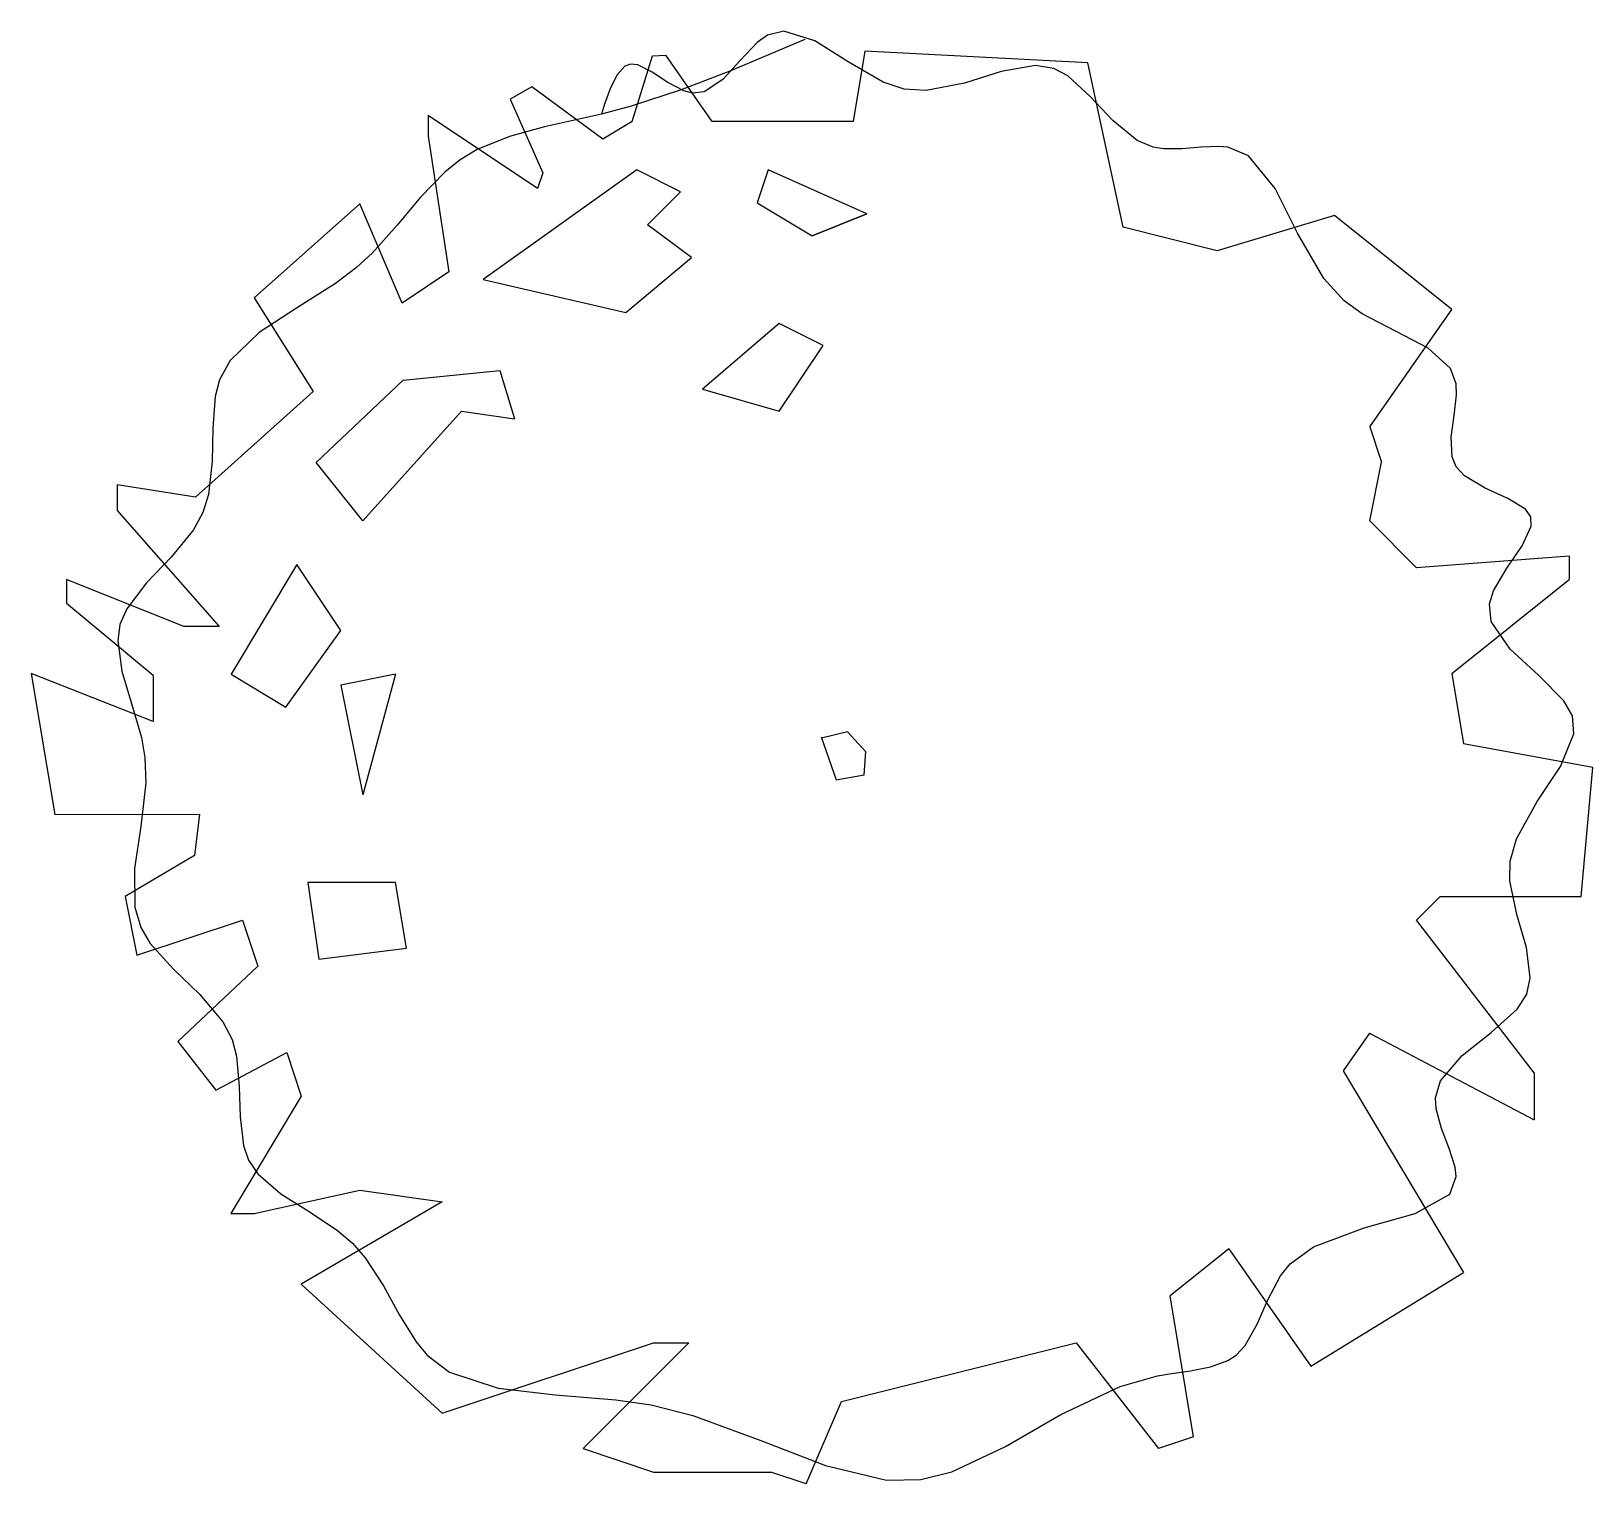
# Model space of a CAD drawing. Extents: x 634 to 1665, y 579 to 1538.
import ezdxf

# ---------------------------------------------------------------- set-up
doc = ezdxf.new("R2010")
doc.units = 0
doc.header["$MEASUREMENT"] = 0
doc.layers.add('0-0', color=7, linetype='CONTINUOUS')

msp = doc.modelspace()

# ---------------------------------------------------------------- linework, layer by layer
at = {"layer": '0-0', "color": 7, "linetype": 'Continuous'}
for p, q in [((1130.6192, 1537.7584), (1119.6392, 1535.1422)), ((1150.9791, 1531.3352), (1130.6192, 1537.7584)), ((1112.9179, 1530.3368), (1101.6366, 1518.4215)), ((1119.6392, 1535.1422), (1112.9179, 1530.3368)), ((1144.2965, 1532.4066), (1126.2098, 1524.5438)), ((1172.9149, 1517.5983), (1150.9791, 1531.3352)), ((1029.2266, 1515.9664), (1025.6578, 1514.6355)), ((1034.0567, 1515.4828), (1029.2266, 1515.9664)), ((1030.4071, 1478.2834), (1043.7828, 1521.5143)), ((1043.5379, 1510.8035), (1034.0567, 1515.4828)), ((1043.7828, 1521.5143), (1052.5496, 1522.001)), ((1083.2344, 1478.1607), (1052.5496, 1522.001)), ((1101.6366, 1518.4215), (1090.208, 1505.9841)), ((1126.2098, 1524.5438), (1094.8172, 1511.3292)), ((1196.1221, 1504.1735), (1172.9149, 1517.5983)), ((1184.0036, 1524.6699), (1176.2528, 1478.1607)), ((1331.2781, 1516.9191), (1184.0036, 1524.6699)), ((1354.5343, 1408.4025), (1331.2781, 1516.9191)), ((1020.4145, 1509.0419), (1016.033, 1500.3138)), ((1025.6578, 1514.6355), (1020.4145, 1509.0419)), ((1053.8912, 1504.0194), (1043.5379, 1510.8035)), ((1094.8172, 1511.3292), (1062.8118, 1499.0669)), ((1090.208, 1505.9841), (1078.0054, 1497.7604)), ((1274.104, 1511.2658), (1249.7166, 1503.5745)), ((1296.7475, 1515.2099), (1274.104, 1511.2658)), ((1308.6803, 1513.2239), (1296.7475, 1515.2099)), ((1317.9304, 1508.2434), (1308.6803, 1513.2239)), ((1332.8332, 1494.5978), (1317.9304, 1508.2434)), ((964.07771, 1501.0807), (949.93117, 1492.9903)), ((1010.9475, 1466.6099), (964.07771, 1501.0807)), ((1016.033, 1500.3138), (1012.1767, 1489.6664)), ((1062.8118, 1499.0669), (1029.801, 1488.3531)), ((1064.4159, 1498.3281), (1053.8912, 1504.0194)), ((1070.3247, 1496.7833), (1064.4159, 1498.3281)), ((1078.0054, 1497.7604), (1070.3247, 1496.7833)), ((1210.0445, 1499.5293), (1196.1221, 1504.1735)), ((1224.576, 1498.6083), (1210.0445, 1499.5293)), ((1249.7166, 1503.5745), (1224.576, 1498.6083)), ((949.93117, 1492.9903), (971.39419, 1444.327)), ((1012.1767, 1489.6664), (1010.0472, 1483.0888)), ((1029.801, 1488.3531), (1010.0472, 1483.0888)), ((1347.6522, 1478.7564), (1332.8332, 1494.5978)), ((895.67847, 1482.1888), (895.67847, 1468.4239)), ((967.95507, 1434.0018), (895.67847, 1482.1888)), ((972.42756, 1474.5848), (949.37806, 1468.2664)), ((996.25488, 1479.9085), (972.42756, 1474.5848)), ((1010.0472, 1483.0888), (996.25488, 1479.9085)), ((1030.4071, 1478.2834), (1010.9475, 1466.6099)), ((1176.2528, 1478.1607), (1083.2344, 1478.1607)), ((1363.8441, 1465.6219), (1347.6522, 1478.7564)), ((895.67847, 1468.4239), (909.44647, 1378.9365)), ((949.37806, 1468.2664), (928.07587, 1459.6013)), ((1374.4283, 1461.1704), (1363.8441, 1465.6219)), ((928.07587, 1459.6013), (916.89969, 1452.9537)), ((1381.181, 1460.046), (1374.4283, 1461.1704)), ((1393.4012, 1460.046), (1381.181, 1460.046)), ((1405.7475, 1461.1284), (1393.4012, 1460.046)), ((1417.4944, 1461.7028), (1405.7475, 1461.1284)), ((1423.7428, 1461.1704), (1417.4944, 1461.7028)), ((1437.3956, 1455.4754), (1423.7428, 1461.1704)), ((1454.9286, 1434.0651), (1437.3956, 1455.4754)), ((906.65488, 1444.807), (890.66296, 1428.1703)), ((916.89969, 1452.9537), (906.65488, 1444.807)), ((1033.3948, 1446.1976), (932.08996, 1373.8403)), ((971.39419, 1444.327), (967.95507, 1434.0018)), ((1062.3391, 1431.7254), (1033.3948, 1446.1976)), ((1120.224, 1446.1976), (1112.9913, 1424.4891)), ((1185.3486, 1417.2533), (1120.224, 1446.1976)), ((1469.6109, 1404.5218), (1454.9286, 1434.0651)), ((850.69635, 1423.9007), (780.93451, 1361.8899)), ((878.47079, 1358.286), (850.69635, 1423.9007)), ((890.66296, 1428.1703), (875.34296, 1409.8068)), ((1040.6273, 1410.017), (1062.3391, 1431.7254)), ((1112.9913, 1424.4891), (1149.1682, 1402.7812)), ((1149.1682, 1402.7812), (1185.3486, 1417.2533)), ((1185.3486, 1417.2533), (1149.1682, 1402.7812)), ((1494.058, 1416.1499), (1416.5454, 1392.897)), ((1571.5709, 1354.1391), (1494.058, 1416.1499)), ((875.34296, 1409.8068), (859.01117, 1391.5487)), ((1069.5749, 1388.3091), (1040.6273, 1410.017)), ((1416.5454, 1392.897), (1354.5343, 1408.4025)), ((1486.9763, 1374.4707), (1469.6109, 1404.5218)), ((848.40574, 1381.7208), (834.46963, 1371.2415)), ((859.01117, 1391.5487), (848.40574, 1381.7208)), ((1026.1551, 1352.1321), (1069.5749, 1388.3091)), ((834.46963, 1371.2415), (808.68794, 1355.0285)), ((909.44647, 1378.9365), (878.47079, 1358.286)), ((932.08996, 1373.8403), (1026.1551, 1352.1321)), ((1500.4571, 1359.8025), (1486.9763, 1374.4707)), ((780.93451, 1361.8899), (819.69264, 1299.8791)), ((808.68794, 1355.0285), (784.19179, 1338.9699)), ((1512.3304, 1351.3125), (1500.4571, 1359.8025)), ((1534.8442, 1339.5653), (1512.3304, 1351.3125)), ((1517.3109, 1276.6262), (1571.5709, 1354.1391)), ((1127.4634, 1344.896), (1076.8112, 1301.4796)), ((1156.4043, 1330.4239), (1127.4634, 1344.896)), ((784.19179, 1338.9699), (765.04739, 1320.533)), ((1127.4634, 1287.0041), (1156.4043, 1330.4239)), ((1555.8449, 1328.6413), (1534.8442, 1339.5653)), ((765.04739, 1320.533), (757.99682, 1307.749)), ((1570.6009, 1315.2266), (1555.8449, 1328.6413)), ((879.25169, 1307.3951), (943.03834, 1313.7732)), ((943.03834, 1313.7732), (952.60704, 1281.8799)), ((1574.4289, 1305.0101), (1570.6009, 1315.2266)), ((819.69264, 1299.8791), (742.17974, 1230.117)), ((757.99682, 1307.749), (755.08642, 1296.769)), ((821.84315, 1253.1738), (879.25169, 1307.3951)), ((1076.8112, 1301.4796), (1127.4634, 1287.0041)), ((1574.6985, 1297.8091), (1574.4289, 1305.0101)), ((755.08642, 1296.769), (753.44727, 1275.8383)), ((1572.9753, 1284.0654), (1574.6985, 1297.8091)), ((917.62119, 1287.0041), (852.49661, 1214.6468)), ((917.62119, 1287.0041), (952.60704, 1281.8799)), ((1570.9965, 1269.9015), (1572.9753, 1284.0654)), ((753.44727, 1275.8383), (753.13905, 1253.7028)), ((1517.3109, 1276.6262), (1525.0617, 1253.377)), ((1571.6723, 1256.7743), (1570.9965, 1269.9015)), ((753.13905, 1253.7028), (750.73974, 1231.9279)), ((852.49661, 1214.6468), (821.84315, 1253.1738)), ((1517.3109, 1214.6155), (1525.0617, 1253.377)), ((1574.4289, 1250.2107), (1571.6723, 1256.7743)), ((1579.9101, 1244.281), (1574.4289, 1250.2107)), ((690.38913, 1238.3128), (690.38913, 1221.3262)), ((742.17974, 1230.117), (690.38913, 1238.3128)), ((1593.5069, 1236.1973), (1579.9101, 1244.281)), ((750.73974, 1231.9279), (747.03778, 1220.0793)), ((1608.4414, 1229.4202), (1593.5069, 1236.1973)), ((1620.1816, 1222.2856), (1608.4414, 1229.4202)), ((690.38913, 1221.3262), (757.68187, 1144.8534)), ((747.03778, 1220.0793), (740.75439, 1208.6436)), ((1623.7434, 1217.3367), (1620.1816, 1222.2856)), ((1624.013, 1211.0009), (1623.7434, 1217.3367)), ((740.75439, 1208.6436), (725.94966, 1190.6307)), ((1548.318, 1183.6118), (1517.3109, 1214.6155)), ((1617.9084, 1198.0138), (1624.013, 1211.0009)), ((1607.8703, 1183.4083), (1617.9084, 1198.0138)), ((725.94966, 1190.6307), (709.83838, 1173.6928)), ((809.08021, 1185.7026), (765.66746, 1113.3419)), ((838.02447, 1142.2896), (809.08021, 1185.7026)), ((1649.0838, 1191.3625), (1548.318, 1183.6118)), ((1649.0838, 1191.3625), (1649.0838, 1175.8643)), ((656.9127, 1175.8643), (656.9127, 1160.3555)), ((734.4256, 1144.8534), (656.9127, 1175.8643)), ((1571.5709, 1113.8533), (1649.0838, 1175.8643)), ((1598.9775, 1168.3234), (1607.8703, 1183.4083)), ((709.83838, 1173.6928), (696.74594, 1156.5902)), ((1596.3473, 1159.8055), (1598.9775, 1168.3234)), ((656.9127, 1160.3555), (714.16377, 1112.6344)), ((696.74594, 1156.5902), (692.24207, 1146.1039)), ((1597.4961, 1148.2017), (1596.3473, 1159.8055)), ((692.24207, 1146.1039), (690.79177, 1135.3059)), ((757.68187, 1144.8534), (734.4256, 1144.8534)), ((1609.9611, 1129.8315), (1597.4961, 1148.2017)), ((690.79177, 1135.3059), (693.56571, 1115.3313)), ((801.84751, 1091.6374), (838.02447, 1142.2896)), ((1628.6783, 1112.7045), (1609.9611, 1129.8315)), ((633.65642, 1113.8533), (649.16191, 1020.8352)), ((714.16377, 1082.058), (633.65642, 1113.8533)), ((693.56571, 1115.3313), (699.94746, 1093.9837)), ((1571.5709, 1113.8533), (1579.3183, 1067.3407)), ((714.16377, 1112.6344), (714.16377, 1082.058)), ((765.66746, 1113.3419), (801.84751, 1091.6374)), ((874.2048, 1113.3419), (838.02447, 1106.1095)), ((838.02447, 1106.1095), (852.49661, 1033.7522)), ((874.2048, 1113.3419), (852.49661, 1033.7522)), ((1645.4833, 1095.8577), (1628.6783, 1112.7045)), ((699.94746, 1093.9837), (706.36031, 1071.6661)), ((1651.1396, 1085.8337), (1645.4833, 1095.8577)), ((1652.0886, 1073.999), (1651.1396, 1085.8337)), ((1172.6243, 1075.2947), (1155.4202, 1071.2318)), ((1184.6411, 1062.1851), (1172.6243, 1075.2947)), ((1643.2277, 1052.3783), (1652.0886, 1073.999)), ((706.36031, 1071.6661), (708.68229, 1058.4305)), ((1155.1468, 1072.0164), (1164.9783, 1043.6151)), ((1183.5447, 1046.8968), (1184.6411, 1062.1851)), ((1664.5854, 1051.8389), (1579.3183, 1067.3407)), ((708.68229, 1058.4305), (709.23232, 1041.6291)), ((1627.9357, 1029.2797), (1643.2277, 1052.3783)), ((1656.8346, 966.57188), (1664.5854, 1051.8389)), ((709.23232, 1041.6291), (706.02407, 1012.8216)), ((1164.9783, 1043.6151), (1183.5447, 1046.8968)), ((649.16191, 1020.8352), (744.73681, 1020.9159)), ((744.73681, 1020.9159), (741.33915, 993.74026)), ((1614.1781, 1004.7693), (1627.9357, 1029.2797)), ((706.02407, 1012.8216), (701.9122, 985.12086)), ((1610.0452, 989.9436), (1614.1781, 1004.7693)), ((741.33915, 993.74026), (695.66718, 966.57188)), ((1609.8597, 977.0826), (1610.0452, 989.9436)), ((701.9122, 985.12086), (701.98925, 959.55297)), ((816.31964, 975.86038), (823.55234, 925.21129)), ((874.2048, 975.86038), (816.31964, 975.86038)), ((881.44087, 932.44735), (874.2048, 975.86038)), ((1614.497, 954.72294), (1609.8597, 977.0826)), ((695.66718, 966.57188), (703.42189, 927.81711)), ((701.98925, 959.55297), (705.94366, 946.10691)), ((1563.8165, 966.57188), (1548.318, 951.06975)), ((1563.8165, 966.57188), (1656.8346, 966.57188)), ((703.42189, 927.81711), (773.18345, 951.06975)), ((773.18345, 951.06975), (783.30217, 920.7105)), ((1625.8309, 850.30085), (1548.318, 951.06975)), ((1620.7767, 932.99037), (1614.497, 954.72294)), ((705.94366, 946.10691), (712.24443, 935.60292)), ((712.24443, 935.60292), (727.62355, 918.72839)), ((823.55234, 925.21129), (881.44087, 932.44735)), ((1623.3405, 912.84063), (1620.7767, 932.99037)), ((727.62355, 918.72839), (745.02738, 902.03907)), ((730.39077, 870.82171), (783.30217, 920.7105)), ((1621.0045, 902.27023), (1623.3405, 912.84063)), ((745.02738, 902.03907), (760.16161, 883.92088)), ((1614.6931, 892.36193), (1621.0045, 902.27023)), ((1597.4891, 876.84243), (1614.6931, 892.36193)), ((760.16161, 883.92088), (766.21385, 872.13513)), ((1517.1778, 876.48518), (1499.9074, 851.6598)), ((1517.1778, 876.48518), (1625.8309, 819.30065)), ((1578.2676, 861.6628), (1597.4891, 876.84243)), ((730.39077, 870.82171), (755.63644, 838.84433)), ((766.21385, 872.13513), (769.17328, 861.29504)), ((755.63644, 838.84433), (802.32384, 863.64869)), ((769.17328, 861.29504), (771.02958, 841.31706)), ((802.32384, 863.64869), (811.93821, 834.799)), ((1563.995, 844.93509), (1578.2676, 861.6628)), ((1499.9074, 851.6598), (1579.3183, 718.52811)), ((1625.8309, 850.30085), (1625.8309, 819.30065)), ((771.02958, 841.31706), (771.50591, 821.11142)), ((1560.7307, 833.77628), (1563.995, 844.93509)), ((811.93821, 834.799), (765.4293, 757.28624)), ((1561.0986, 826.54722), (1560.7307, 833.77628)), ((1564.6607, 813.39201), (1561.0986, 826.54722)), ((771.50591, 821.11142), (773.78587, 802.31025)), ((1569.7006, 800.21229), (1564.6607, 813.39201)), ((773.78587, 802.31025), (777.17288, 792.68552)), ((1573.6514, 787.98523), (1569.7006, 800.21229)), ((777.17288, 792.68552), (783.29516, 783.55813)), ((783.29516, 783.55813), (798.53083, 770.3819)), ((1574.4289, 781.72284), (1573.6514, 787.98523)), ((1570.1666, 770.25582), (1574.4289, 781.72284)), ((780.93451, 757.28624), (850.69635, 772.78809)), ((798.53083, 770.3819), (817.07281, 758.63118)), ((904.95633, 765.04067), (811.93821, 710.78419)), ((850.69635, 772.78809), (904.95633, 765.04067)), ((1547.2673, 757.38781), (1570.1666, 770.25582)), ((765.4293, 757.28624), (780.93451, 757.28624)), ((817.07281, 758.63118), (835.86696, 746.21849)), ((1513.7594, 747.84363), (1547.2673, 757.38781)), ((835.86696, 746.21849), (845.67019, 737.88616)), ((1480.1849, 735.31536), (1513.7594, 747.84363)), ((845.67019, 737.88616), (854.19543, 728.22289)), ((1424.2965, 734.03346), (1385.5381, 703.02976)), ((1424.2965, 734.03346), (1478.5528, 656.5172)), ((1464.8408, 724.19157), (1480.1849, 735.31536)), ((854.19543, 728.22289), (866.29627, 709.57234)), ((1458.361, 716.16395), (1464.8408, 724.19157)), ((1449.9972, 700.40992), (1458.361, 716.16395)), ((1478.5528, 656.5172), (1579.3183, 718.52811)), ((811.93821, 710.78419), (904.95633, 625.517)), ((866.29627, 709.57234), (876.80726, 690.29835)), ((1401.0402, 610.01515), (1385.5381, 703.02976)), ((1443.087, 684.29514), (1449.9972, 700.40992)), ((876.80726, 690.29835), (887.70689, 672.60046)), ((1435.2065, 670.21179), (1443.087, 684.29514)), ((887.70689, 672.60046), (894.98471, 663.91438)), ((904.95633, 625.517), (1044.4799, 672.02255)), ((1067.7329, 672.02255), (997.9708, 602.26422)), ((1044.4799, 672.02255), (1067.7329, 672.02255)), ((1168.5018, 633.26792), (1323.5273, 672.02255)), ((1323.5273, 672.02255), (1377.7873, 602.26422)), ((1429.2243, 663.91438), (1435.2065, 670.21179)), ((894.98471, 663.91438), (909.90515, 652.73105)), ((1412.1287, 656.15995), (1423.6063, 660.31035)), ((1423.6063, 660.31035), (1429.2243, 663.91438)), ((909.90515, 652.73105), (941.99826, 642.02055)), ((1352.615, 643.22189), (1377.1708, 650.21979)), ((1377.1708, 650.21979), (1385.2298, 651.61727)), ((1385.2298, 651.61727), (1399.0648, 653.64169)), ((1399.0648, 653.64169), (1412.1287, 656.15995)), ((941.99826, 642.02055), (979.58657, 637.67051)), ((1313.4122, 624.62037), (1352.615, 643.22189)), ((979.58657, 637.67051), (1019.6896, 634.45175)), ((1019.6896, 634.45175), (1042.9282, 631.04037)), ((1042.9282, 631.04037), (1070.3947, 624.05998)), ((1145.2455, 579.00444), (1168.5018, 633.26792)), ((1070.3947, 624.05998), (1115.4363, 607.49688)), ((1276.8853, 603.56013), (1313.4122, 624.62037)), ((1401.0402, 610.01515), (1377.7873, 602.26422)), ((997.9708, 602.26422), (1044.4799, 586.76241)), ((1115.4363, 607.49688), (1157.9347, 591.03186)), ((1241.5453, 586.8044), (1276.8853, 603.56013)), ((1157.9347, 591.03186), (1198.3463, 581.45619)), ((1044.4799, 586.76241), (1121.9928, 586.76241)), ((1145.2455, 579.00444), (1121.9928, 586.76241)), ((1198.3463, 581.45619), (1221.0069, 581.72584)), ((1221.0069, 581.72584), (1241.5453, 586.8044))]:
    msp.add_line(p, q, dxfattribs=at)

doc.saveas('drawing.dxf')
